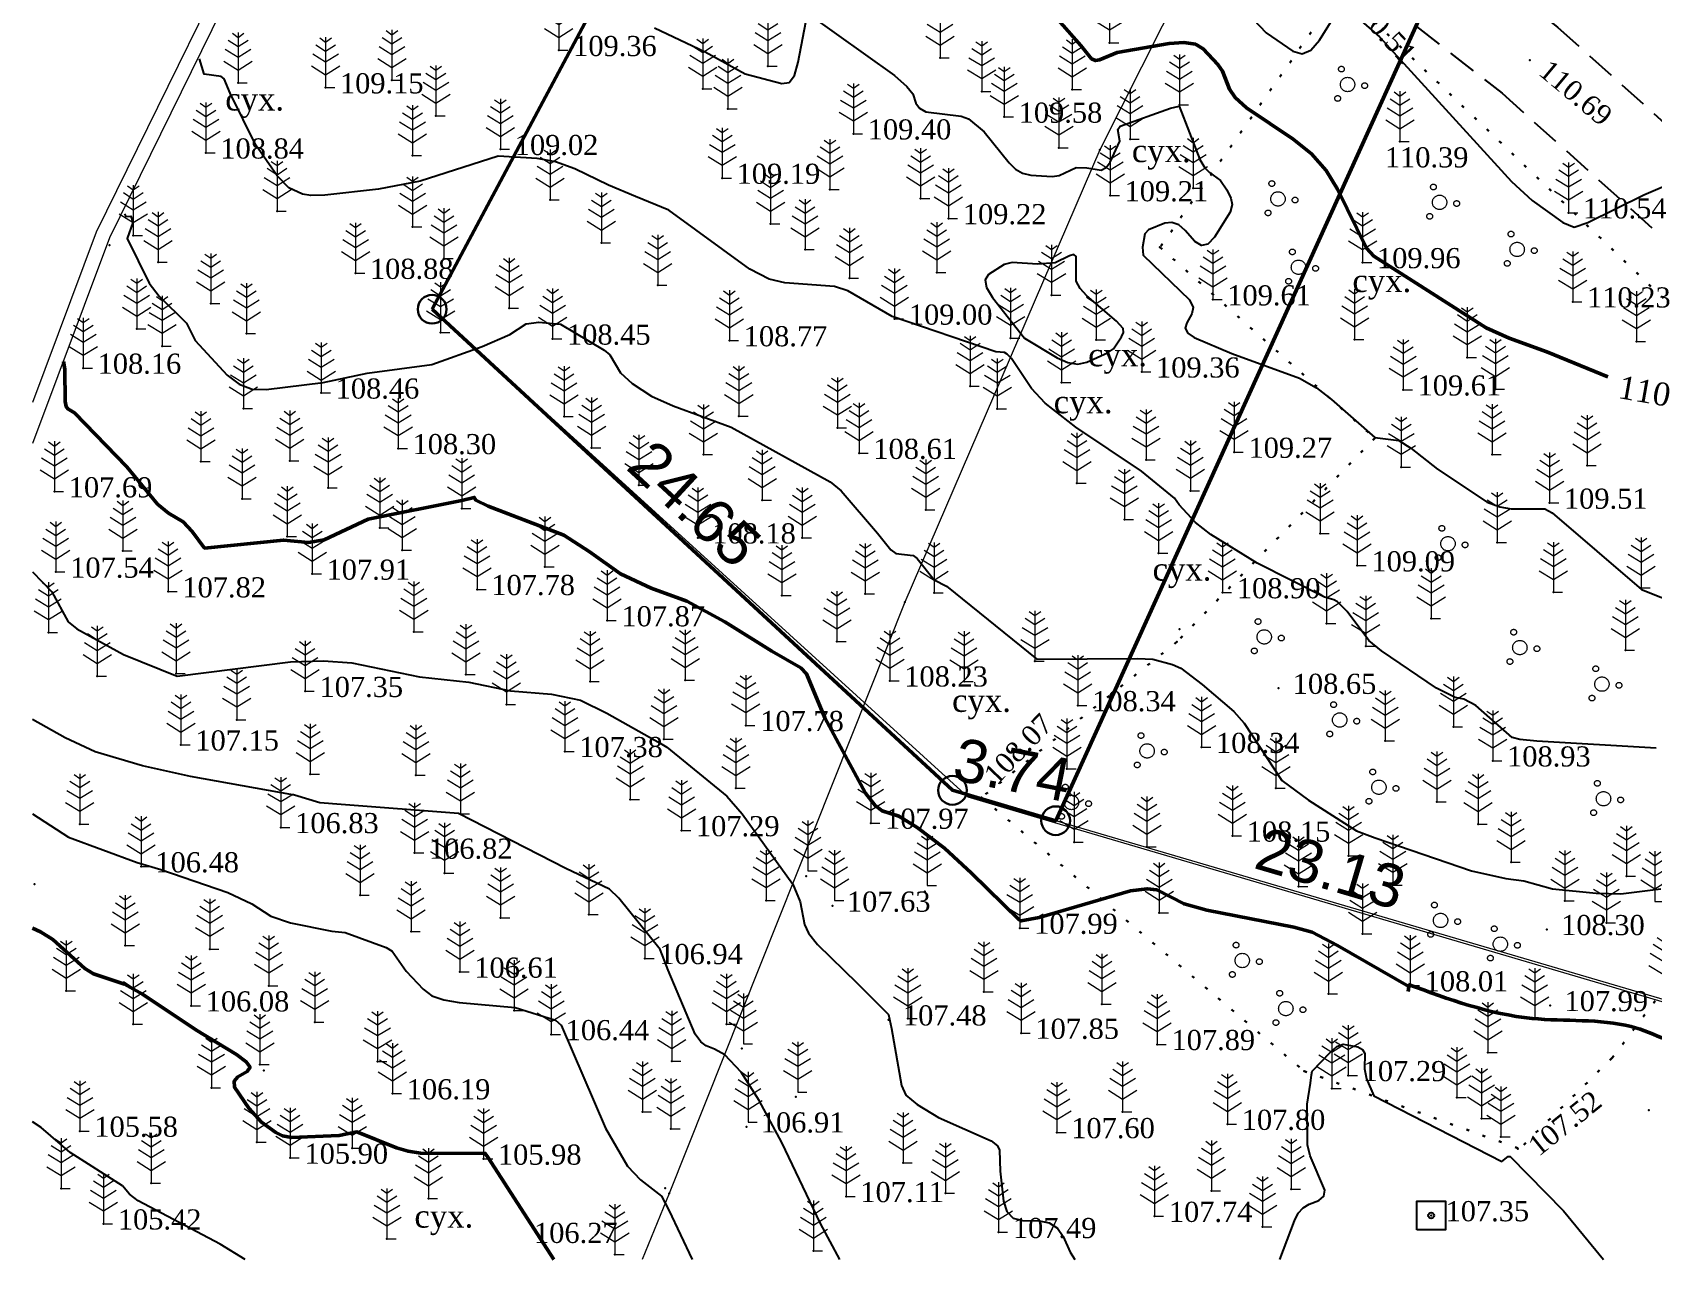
# Model space of a CAD drawing. Header units: millimetres. Extents: x 5405363 to 5405479, y 5524806 to 5524925.
# Drawn here: x 5405363.1 to 5405419.4, y 5524805.7 to 5524848.4 of the extents above; entities that cross this region are included whole.
import ezdxf
from ezdxf.enums import TextEntityAlignment as Align

# ---------------------------------------------------------------- set-up
doc = ezdxf.new("R2010")
doc.units = ezdxf.units.MM
for name, pattern in [('DASHEDX2', [1.5, 1, -0.5]), ('HIDDEN', [0.5, 0, -0.5]), ('суцільна', [50, 50, 0])]:
    doc.linetypes.add(name, pattern=pattern)
for name, color, linetype, lineweight in [('82323000', 185, 'Сеточный', 20), ('Контур', 7, 'HIDDEN', 30), ('ограждение', 7, 'ZABOR', 20), ('ТОЧКИ', 7, 'Continuous', 30), ('усл. знак', 7, 'суцільна', 20)]:
    doc.layers.add(name, color=color, linetype=linetype, lineweight=lineweight)
for name, color, linetype in [('SC007', 7, 'Continuous'), ('горизонтали', 42, 'Continuous'), ('дороги', 7, 'Continuous'), ('Ділянки_Межі', 10, 'Continuous'), ('надписи', 7, 'Continuous'), ('отметки', 7, 'Continuous'), ('промеры', 185, 'Continuous'), ('Растительность', 7, 'Continuous')]:
    doc.layers.add(name, color=color, linetype=linetype)
doc.styles.get("Standard").update_dxf_attribs({"font": 'arial.ttf'})
doc.styles.add('times', font='times.ttf')
doc.linetypes.add('ZABOR', pattern='A,1,-0.1,[132,ltypeshp.shx,S=0.25,R=0,X=-0.1,Y=0],-0.4,1', length=2.5)
doc.linetypes.add('ЗаборДерПр', pattern='A,1,[130,ltypeshp.shx,S=0.25,R=0,X=0,Y=-0.25],1.5', length=2.5)
doc.linetypes.add('Сеточный', pattern='A,2.2,["<",Standard,S=0.5,R=90,X=0,Y=0],2.2,["<",Standard,S=0.5,R=270,X=-0.5,Y=0],0.1', length=4.5)

# ---------------------------------------------------------------- blocks, each defined once
blk = doc.blocks.new('A$C51FE15A3')
at = {"layer": 'Растительность', "color": 94, "lineweight": 0}
for points in [[(-0.201, 1.726), (0, 1.584), (0.201, 1.726)], [(0, 1.75), (0, 0), (0.319, 0)], [(-0.447, 1.172), (0, 0.895), (0.447, 1.172)], [(-0.343, 1.489), (0, 1.267), (0.343, 1.489)], [(-0.493, 0.753), (0, 0.444), (0.493, 0.753)]]:
    blk.add_lwpolyline(points, dxfattribs=at)
blk = doc.blocks.new('SYMBOL902')
at = {"layer": 'SC007'}
blk.add_lwpolyline([(-1.25, -1.25), (-1.25, 1.25), (1.25, 1.25), (1.25, -1.25)], close=True, dxfattribs=at)
blk.add_circle((0, 0), 0.25, dxfattribs=at)
blk = doc.blocks.new('A$C72385B22')
at = {"layer": 'усл. знак'}
for centre, radius in [((-0.02, 1.49), 0.25), ((0, 0), 0.625), ((-1.29, -0.64), 0.25), ((1.28, -0.76), 0.25)]:
    blk.add_circle(centre, radius, dxfattribs=at)

msp = doc.modelspace()

# ---------------------------------------------------------------- linework, layer by layer
at = {"layer": '82323000', "color": 7, "elevation": 114.18}
msp.add_lwpolyline([(5405435.741, 5524910.343), (5405426.441, 5524895.071), (5405418.996, 5524881.77), (5405408.873, 5524861.562), (5405400.188, 5524844.312), (5405393.4, 5524828.577), (5405385.209, 5524808.007), (5405384.266, 5524805.711)], dxfattribs=at)
at = {"layer": 'горизонтали', "color": 32, "lineweight": 50}
for points in [[(5405397.497, 5524850.252, 110), (5405399.527, 5524847.942, 110), (5405399.897, 5524847.482, 110), (5405400.037, 5524847.422, 110), (5405400.177, 5524847.442, 110), (5405400.787, 5524847.702, 110), (5405402.597, 5524848.012, 110), (5405403.107, 5524848.052, 110), (5405403.507, 5524847.992, 110), (5405403.777, 5524847.832, 110), (5405404.287, 5524847.282, 110), (5405404.447, 5524847.052, 110), (5405404.697, 5524846.422, 110), (5405404.887, 5524846.132, 110), (5405405.287, 5524845.782, 110), (5405406.907, 5524844.682, 110), (5405407.547, 5524844.182, 110), (5405408.057, 5524843.602, 110), (5405408.447, 5524842.942, 110), (5405409.457, 5524840.892, 110), (5405409.717, 5524840.622, 110), (5405413.617, 5524838.122, 110), (5405414.427, 5524837.762, 110), (5405415.737, 5524837.292, 110), (5405417.856, 5524836.423, 110)], [(5405364.137, 5524836.952, 108), (5405364.187, 5524836.682, 108), (5405364.197, 5524835.562, 108), (5405364.227, 5524835.382, 108), (5405364.287, 5524835.302, 108), (5405364.517, 5524835.172, 108), (5405366.347, 5524833.292, 108), (5405367.407, 5524831.992, 108), (5405367.797, 5524831.672, 108), (5405368.297, 5524831.372, 108), (5405368.617, 5524831.042, 108), (5405369.047, 5524830.462, 108), (5405371.797, 5524830.742, 108), (5405372.667, 5524830.652, 108), (5405373.207, 5524830.752, 108), (5405374.737, 5524831.462, 108), (5405377.997, 5524832.122, 108), (5405378.427, 5524832.222, 108), (5405378.477, 5524832.132, 108), (5405378.907, 5524831.922, 108), (5405381.547, 5524830.912, 108), (5405382.427, 5524830.342, 108), (5405383.517, 5524829.562, 108), (5405384.577, 5524829.072, 108), (5405385.817, 5524828.612, 108), (5405387.137, 5524827.902, 108), (5405388.777, 5524826.872, 108), (5405389.787, 5524826.292, 108), (5405389.977, 5524826.082, 108), (5405390.617, 5524824.562, 108), (5405392.037, 5524821.942, 108), (5405392.367, 5524821.512, 108), (5405392.617, 5524821.322, 108), (5405393.197, 5524821.142, 108), (5405393.837, 5524820.742, 108), (5405394.787, 5524820.022, 108), (5405395.727, 5524819.152, 108), (5405397.377, 5524817.532, 108), (5405397.447, 5524817.492, 108), (5405398.077, 5524817.612, 108), (5405401.257, 5524818.542, 108), (5405401.827, 5524818.612, 108), (5405402.167, 5524818.572, 108), (5405403.117, 5524818.082, 108), (5405403.907, 5524817.872, 108), (5405406.937, 5524817.272, 108), (5405407.567, 5524817.102, 108), (5405408.457, 5524816.642, 108), (5405410.927, 5524815.212, 108), (5405410.91, 5524815.032, 108)], [(5405363.058, 5524817.242, 106), (5405363.337, 5524817.112, 106), (5405363.767, 5524816.842, 106), (5405364.877, 5524815.842, 106), (5405365.187, 5524815.652, 106), (5405366.267, 5524815.292, 106), (5405366.887, 5524814.942, 106), (5405368.737, 5524813.702, 106), (5405370.157, 5524812.842, 106), (5405370.497, 5524812.592, 106), (5405370.627, 5524812.402, 106), (5405370.527, 5524812.252, 106), (5405370.207, 5524812.072, 106), (5405370.077, 5524811.922, 106), (5405370.087, 5524811.712, 106), (5405370.587, 5524810.982, 106), (5405371.027, 5524810.492, 106), (5405371.527, 5524810.132, 106), (5405371.757, 5524810.022, 106), (5405372.067, 5524809.962, 106), (5405373.727, 5524810.032, 106), (5405374.347, 5524810.152, 106), (5405375.717, 5524809.602, 106), (5405376.127, 5524809.482, 106), (5405376.557, 5524809.412, 106), (5405378.807, 5524809.402, 106), (5405378.897, 5524809.272, 106), (5405381.193, 5524805.711, 106)]]:
    msp.add_polyline3d(points, dxfattribs=at)
at = {"layer": 'горизонтали', "color": 32}
for points in [[(5405384.697, 5524848.562, 109.5), (5405386.457, 5524847.722, 109.5), (5405387.847, 5524846.962, 109.5), (5405389.127, 5524846.622, 109.5), (5405389.377, 5524846.652, 109.5), (5405389.567, 5524846.902, 109.5), (5405389.697, 5524847.362, 109.5), (5405390.017, 5524849.062, 109.5), (5405393.047, 5524846.902, 109.5), (5405393.477, 5524846.522, 109.5), (5405393.677, 5524846.262, 109.5), (5405393.787, 5524845.942, 109.5), (5405393.917, 5524845.762, 109.5), (5405394.137, 5524845.642, 109.5), (5405395.357, 5524845.482, 109.5), (5405395.617, 5524845.392, 109.5), (5405396.157, 5524844.942, 109.5), (5405397.027, 5524843.862, 109.5), (5405397.247, 5524843.642, 109.5), (5405397.497, 5524843.502, 109.5), (5405397.787, 5524843.432, 109.5), (5405398.527, 5524843.392, 109.5), (5405398.767, 5524843.422, 109.5), (5405399.357, 5524843.702, 109.5), (5405399.737, 5524843.692, 109.5), (5405400.237, 5524843.612, 109.5), (5405400.407, 5524843.702, 109.5), (5405400.547, 5524843.882, 109.5), (5405400.877, 5524844.612, 109.5), (5405400.807, 5524845.022, 109.5), (5405400.887, 5524845.142, 109.5), (5405402.647, 5524845.762, 109.5), (5405402.947, 5524845.832, 109.5), (5405403.667, 5524843.982, 109.5), (5405403.837, 5524843.692, 109.5), (5405403.997, 5524843.522, 109.5), (5405404.377, 5524843.252, 109.5), (5405404.607, 5524842.922, 109.5), (5405404.747, 5524842.632, 109.5), (5405404.787, 5524842.412, 109.5), (5405404.717, 5524842.142, 109.5), (5405404.177, 5524841.282, 109.5), (5405403.947, 5524841.032, 109.5), (5405403.717, 5524840.982, 109.5), (5405403.487, 5524841.132, 109.5), (5405403.157, 5524841.512, 109.5), (5405402.927, 5524841.712, 109.5), (5405402.687, 5524841.792, 109.5), (5405402.447, 5524841.762, 109.5), (5405401.877, 5524841.532, 109.5), (5405401.747, 5524841.392, 109.5), (5405401.667, 5524840.932, 109.5), (5405401.687, 5524840.652, 109.5), (5405403.307, 5524839.102, 109.5), (5405403.427, 5524838.832, 109.5), (5405403.387, 5524838.612, 109.5), (5405403.207, 5524838.302, 109.5), (5405403.157, 5524838.112, 109.5), (5405403.247, 5524837.942, 109.5), (5405403.467, 5524837.792, 109.5), (5405404.777, 5524837.232, 109.5), (5405407.127, 5524836.372, 109.5), (5405407.717, 5524836.032, 109.5), (5405408.247, 5524835.632, 109.5), (5405409.747, 5524834.312, 109.5), (5405410.587, 5524834.202, 109.5), (5405410.997, 5524833.942, 109.5), (5405411.927, 5524833.212, 109.5), (5405413.657, 5524832.062, 109.5), (5405414.097, 5524831.892, 109.5), (5405414.487, 5524831.832, 109.5), (5405415.667, 5524831.822, 109.5), (5405415.917, 5524831.692, 109.5), (5405419.027, 5524829.022, 109.5), (5405421.047, 5524828.222, 109.5)], [(5405405.297, 5524849.092, 110.5), (5405405.967, 5524848.382, 110.5), (5405406.897, 5524847.752, 110.5), (5405407.217, 5524847.652, 110.5), (5405407.527, 5524847.782, 110.5), (5405407.827, 5524848.132, 110.5), (5405408.267, 5524848.832, 110.5)], [(5405409.187, 5524848.882, 110.5), (5405409.907, 5524848.242, 110.5), (5405414.507, 5524843.212, 110.5), (5405415.217, 5524842.552, 110.5), (5405416.287, 5524841.792, 110.5), (5405416.687, 5524841.622, 110.5), (5405417.157, 5524841.782, 110.5), (5405419.107, 5524842.752, 110.5), (5405420.377, 5524843.292, 110.5)], [(5405419.537, 5524823.502, 109), (5405415.387, 5524823.742, 109), (5405414.797, 5524823.802, 109), (5405414.527, 5524823.872, 109), (5405413.267, 5524824.982, 109), (5405412.847, 5524825.202, 109), (5405412.547, 5524825.262, 109), (5405411.897, 5524825.592, 109), (5405409.987, 5524826.882, 109), (5405409.537, 5524827.252, 109), (5405408.787, 5524828.252, 109), (5405408.447, 5524828.592, 109), (5405408.327, 5524828.662, 109), (5405407.997, 5524828.752, 109), (5405405.657, 5524829.942, 109), (5405404.047, 5524830.932, 109), (5405403.517, 5524831.352, 109), (5405402.947, 5524831.972, 109), (5405402.787, 5524832.202, 109), (5405401.637, 5524833.142, 109), (5405399.347, 5524834.672, 109), (5405398.287, 5524835.502, 109), (5405397.807, 5524836.012, 109), (5405397.107, 5524837.062, 109), (5405396.967, 5524837.212, 109), (5405396.867, 5524837.262, 109), (5405396.567, 5524837.292, 109), (5405392.967, 5524838.522, 109), (5405391.417, 5524839.412, 109), (5405390.957, 5524839.562, 109), (5405389.227, 5524839.692, 109), (5405388.687, 5524839.812, 109), (5405388.007, 5524840.162, 109), (5405385.197, 5524842.222, 109), (5405384.037, 5524842.692, 109), (5405383.097, 5524843.082, 109), (5405381.927, 5524843.652, 109), (5405381.257, 5524843.902, 109), (5405380.617, 5524844.012, 109), (5405379.257, 5524844.092, 109), (5405376.547, 5524843.222, 109), (5405375.097, 5524842.952, 109), (5405373.227, 5524842.742, 109), (5405372.747, 5524842.732, 109), (5405372.457, 5524842.772, 109), (5405371.977, 5524842.992, 109), (5405371.567, 5524843.412, 109), (5405370.827, 5524844.482, 109), (5405369.937, 5524846.282, 109), (5405369.727, 5524846.782, 109), (5405369.627, 5524846.862, 109), (5405369.037, 5524846.942, 109), (5405368.867, 5524847.482, 109)], [(5405366.257, 5524842.092, 108.5), (5405366.307, 5524842.002, 108.5), (5405366.487, 5524842.012, 108.5), (5405366.557, 5524841.792, 108.5), (5405366.357, 5524841.232, 108.5), (5405367.117, 5524839.682, 108.5), (5405367.467, 5524839.222, 108.5), (5405368.417, 5524838.282, 108.5), (5405368.717, 5524837.682, 108.5), (5405369.837, 5524836.482, 108.5), (5405370.247, 5524836.162, 108.5), (5405370.697, 5524835.992, 108.5), (5405371.187, 5524835.982, 108.5), (5405373.177, 5524836.222, 108.5), (5405374.707, 5524836.542, 108.5), (5405376.947, 5524836.852, 108.5), (5405378.707, 5524837.472, 108.5), (5405379.667, 5524837.892, 108.5), (5405380.237, 5524838.262, 108.5), (5405380.677, 5524838.322, 108.5), (5405381.427, 5524838.252, 108.5), (5405382.947, 5524837.352, 108.5), (5405383.147, 5524837.182, 108.5), (5405383.517, 5524836.562, 108.5), (5405383.917, 5524836.192, 108.5), (5405384.587, 5524835.742, 108.5), (5405385.347, 5524835.412, 108.5), (5405387.367, 5524834.672, 108.5), (5405390.807, 5524832.762, 108.5), (5405391.187, 5524832.452, 108.5), (5405392.457, 5524830.982, 108.5), (5405392.917, 5524830.402, 108.5), (5405393.087, 5524830.272, 108.5), (5405393.687, 5524830.202, 108.5), (5405393.837, 5524830.102, 108.5), (5405394.417, 5524829.362, 108.5), (5405394.857, 5524829.132, 108.5), (5405397.997, 5524826.592, 108.5), (5405401.497, 5524826.622, 108.5), (5405402.027, 5524826.592, 108.5), (5405402.717, 5524826.412, 108.5), (5405402.997, 5524826.282, 108.5), (5405403.747, 5524825.722, 108.5), (5405404.847, 5524824.772, 108.5), (5405405.207, 5524824.372, 108.5), (5405406.517, 5524822.382, 108.5), (5405407.447, 5524821.692, 108.5), (5405409.117, 5524820.622, 108.5), (5405409.767, 5524820.382, 108.5), (5405413.107, 5524819.232, 108.5), (5405414.307, 5524818.972, 108.5), (5405414.927, 5524818.882, 108.5), (5405415.927, 5524818.612, 108.5), (5405417.447, 5524818.452, 108.5), (5405418.307, 5524818.432, 108.5), (5405419.697, 5524818.612, 108.5)], [(5405363.058, 5524829.636, 107.5), (5405363.737, 5524828.942, 107.5), (5405364.297, 5524827.892, 107.5), (5405364.607, 5524827.652, 107.5), (5405366.227, 5524826.762, 107.5), (5405368.097, 5524826.012, 107.5), (5405372.037, 5524826.502, 107.5), (5405373.187, 5524826.542, 107.5), (5405374.167, 5524826.472, 107.5), (5405376.527, 5524825.982, 107.5), (5405378.237, 5524825.792, 107.5), (5405379.687, 5524825.492, 107.5), (5405381.117, 5524825.382, 107.5), (5405382.127, 5524825.172, 107.5), (5405383.037, 5524824.722, 107.5), (5405384.897, 5524823.672, 107.5), (5405385.127, 5524823.542, 107.5), (5405387.207, 5524821.832, 107.5), (5405387.747, 5524821.222, 107.5), (5405389.507, 5524818.772, 107.5), (5405389.767, 5524818.162, 107.5), (5405389.917, 5524817.372, 107.5), (5405390.047, 5524817.072, 107.5), (5405390.367, 5524816.672, 107.5), (5405391.747, 5524815.332, 107.5), (5405392.837, 5524814.242, 107.5), (5405392.937, 5524813.752, 107.5), (5405393.287, 5524811.762, 107.5), (5405393.437, 5524811.432, 107.5), (5405393.837, 5524811.112, 107.5), (5405394.577, 5524810.652, 107.5), (5405396.407, 5524809.842, 107.5), (5405396.627, 5524809.672, 107.5), (5405396.697, 5524809.512, 107.5), (5405396.717, 5524808.782, 107.5), (5405396.837, 5524807.742, 107.5), (5405396.947, 5524807.382, 107.5), (5405397.167, 5524807.152, 107.5), (5405397.497, 5524807.072, 107.5), (5405398.077, 5524807.062, 107.5), (5405398.427, 5524806.992, 107.5), (5405398.707, 5524806.802, 107.5), (5405398.907, 5524806.512, 107.5), (5405399.157, 5524805.972, 107.5), (5405399.315, 5524805.711, 107.5)], [(5405391.143, 5524805.711, 107), (5405390.467, 5524806.972, 107), (5405389.127, 5524809.782, 107), (5405388.337, 5524811.242, 107), (5405387.707, 5524812.232, 107), (5405387.147, 5524812.832, 107), (5405386.787, 5524813.032, 107), (5405386.497, 5524813.142, 107), (5405386.307, 5524813.282, 107), (5405386.107, 5524813.552, 107), (5405385.167, 5524815.782, 107), (5405384.897, 5524816.502, 107), (5405383.457, 5524818.282, 107), (5405383.127, 5524818.602, 107), (5405381.617, 5524819.312, 107), (5405377.877, 5524821.232, 107), (5405373.797, 5524821.542, 107), (5405373.057, 5524821.602, 107), (5405372.177, 5524821.872, 107), (5405368.557, 5524822.512, 107), (5405366.887, 5524822.882, 107), (5405365.237, 5524823.372, 107), (5405364.197, 5524823.862, 107), (5405363.058, 5524824.503, 107)], [(5405363.058, 5524821.22, 106.5), (5405364.317, 5524820.402, 106.5), (5405366.697, 5524819.522, 106.5), (5405367.527, 5524819.282, 106.5), (5405369.857, 5524818.482, 106.5), (5405370.687, 5524818.082, 106.5), (5405371.347, 5524817.652, 106.5), (5405372.037, 5524817.422, 106.5), (5405373.467, 5524817.132, 106.5), (5405373.937, 5524817.092, 106.5), (5405375.357, 5524816.572, 106.5), (5405375.567, 5524816.442, 106.5), (5405376.057, 5524815.742, 106.5), (5405376.647, 5524815.122, 106.5), (5405376.947, 5524814.892, 106.5), (5405377.367, 5524814.742, 106.5), (5405377.897, 5524814.652, 106.5), (5405379.847, 5524814.482, 106.5), (5405381.247, 5524814.042, 106.5), (5405381.447, 5524813.862, 106.5), (5405382.997, 5524810.282, 106.5), (5405383.757, 5524808.962, 106.5), (5405384.207, 5524808.482, 106.5), (5405384.937, 5524807.922, 106.5), (5405385.197, 5524807.432, 106.5), (5405386.004, 5524805.711, 106.5)], [(5405406.45, 5524805.711, 107.5), (5405406.957, 5524807.062, 107.5), (5405407.087, 5524807.322, 107.5), (5405407.257, 5524807.512, 107.5), (5405407.467, 5524807.642, 107.5), (5405407.807, 5524807.772, 107.5), (5405407.977, 5524807.912, 107.5), (5405408.007, 5524808.132, 107.5), (5405407.497, 5524809.322, 107.5), (5405407.407, 5524809.702, 107.5), (5405407.397, 5524811.122, 107.5), (5405407.507, 5524811.852, 107.5), (5405407.547, 5524812.142, 107.5), (5405407.567, 5524812.262, 107.5), (5405408.207, 5524812.932, 107.5), (5405408.427, 5524813.122, 107.5), (5405408.647, 5524813.202, 107.5), (5405409.157, 5524813.112, 107.5), (5405409.317, 5524813.022, 107.5), (5405409.407, 5524812.882, 107.5), (5405409.387, 5524812.352, 107.5), (5405409.457, 5524812.002, 107.5), (5405409.717, 5524811.402, 107.5), (5405414.168, 5524809.121, 107.5), (5405414.387, 5524809.292, 107.5), (5405414.457, 5524809.292, 107.5), (5405416.307, 5524807.412, 107.5), (5405417.706, 5524805.711, 107.5)], [(5405370.464, 5524805.711, 105.5), (5405369.587, 5524806.252, 105.5), (5405366.737, 5524807.752, 105.5), (5405366.437, 5524807.992, 105.5), (5405366.187, 5524808.282, 105.5), (5405364.367, 5524809.432, 105.5), (5405363.367, 5524810.302, 105.5), (5405363.058, 5524810.507, 105.5)]]:
    msp.add_polyline3d(points, dxfattribs=at)
msp.add_polyline3d([(5405398.697, 5524837.082, 109), (5405399.067, 5524836.912, 109), (5405399.417, 5524836.862, 109), (5405399.727, 5524836.932, 109), (5405400.457, 5524837.252, 109), (5405400.657, 5524837.392, 109), (5405400.937, 5524837.812, 109), (5405401.007, 5524837.962, 109), (5405400.997, 5524838.102, 109), (5405400.767, 5524838.352, 109), (5405399.737, 5524839.242, 109), (5405399.497, 5524839.492, 109), (5405399.357, 5524839.742, 109), (5405399.357, 5524840.602, 109), (5405399.277, 5524840.672, 109), (5405399.127, 5524840.632, 109), (5405398.627, 5524840.382, 109), (5405398.017, 5524840.342, 109), (5405397.137, 5524840.392, 109), (5405396.857, 5524840.322, 109), (5405396.317, 5524839.982, 109), (5405396.197, 5524839.792, 109), (5405396.247, 5524839.522, 109), (5405396.457, 5524839.182, 109), (5405397.567, 5524837.762, 109), (5405398.697, 5524837.082, 109)], close=True, dxfattribs=at)
at = {"layer": 'горизонтали', "color": 32, "lineweight": 50}
msp.add_open_spline([(5405410.913, 5524815.286), (5405412.322, 5524814.766), (5405414.822, 5524813.844), (5405418.027, 5524814.141), (5405419.481, 5524813.543), (5405419.874, 5524813.35)], degree=3, knots=[0, 0, 0, 0, 4.464504, 7.924163, 9.237281, 9.237281, 9.237281, 9.237281], dxfattribs=at)
at = {"layer": 'дороги', "color": 7, "linetype": 'DASHEDX2', "elevation": 111.172}
for points in [[(5405383.804, 5524874.666), (5405402.423, 5524859.231), (5405416.105, 5524848.587), (5405435.343, 5524831.304), (5405459.049, 5524812.123), (5405467.191, 5524805.711)], [(5405381.89, 5524872.356), (5405400.545, 5524856.891), (5405414.179, 5524846.285), (5405433.395, 5524829.02), (5405457.177, 5524809.779), (5405462.342, 5524805.711)]]:
    msp.add_lwpolyline(points, dxfattribs=at)
at = {"layer": 'Ділянки_Межі', "lineweight": 50}
msp.add_lwpolyline([(5405376.96, 5524838.77), (5405411.109, 5524902.76), (5405431.505, 5524893.983), (5405426.773, 5524883.037), (5405398.65, 5524820.978), (5405395.058, 5524822.036)], close=True, dxfattribs=at)
at = {"layer": 'Ділянки_Межі', "lineweight": 0}
msp.add_lwpolyline([(5405398.65, 5524820.978), (5405426.773, 5524883.037), (5405448.794, 5524873.396), (5405421.901, 5524814.408), (5405420.84, 5524814.44)], close=True, dxfattribs=at)
at = {"layer": 'Контур', "color": 7, "linetype": 'HIDDEN'}
for points, elevation in [([(5405417.998, 5524812.717), (5405423.786, 5524820.419), (5405424.121, 5524835.004), (5405408.573, 5524849.882), (5405402.276, 5524840.925), (5405409.749, 5524834.287), (5405402.862, 5524827.195), (5405396.074, 5524821.79)], 107.865), ([(5405396.074, 5524821.79), (5405407.289, 5524812.267)], 107.865), ([(5405407.289, 5524812.267), (5405414.785, 5524809.569)], 107.409), ([(5405417.998, 5524812.717), (5405414.785, 5524809.569)], 107.865)]:
    msp.add_lwpolyline(points, dxfattribs=dict(at, elevation=elevation))
at = {"layer": 'ограждение', "color": 7, "linetype": 'ЗаборДерПр'}
for points, elevation in [([(5405415.165, 5524925.33), (5405414.63, 5524924.54), (5405409.936, 5524917.657), (5405404.82, 5524910.42), (5405396.69, 5524899.19), (5405390.57, 5524888.57), (5405384.62, 5524877.76), (5405377.68, 5524865.14), (5405372.14, 5524854.27), (5405365.74, 5524841.25), (5405363.058, 5524834.104)], 101.569), ([(5405479.225, 5524816.847), (5405460.69, 5524822.58), (5405442.321, 5524813.921), (5405421.126, 5524814.275), (5405398.618, 5524820.908), (5405395.605, 5524821.796), (5405376.96, 5524838.77), (5405397.231, 5524876.754), (5405411.407, 5524903.317), (5405417.815, 5524915.325), (5405423.158, 5524925.33)], 107.24)]:
    msp.add_lwpolyline(points, dxfattribs=dict(at, elevation=elevation))
at = {"layer": 'ограждение', "color": 7, "linetype": 'ByBlock', "elevation": 101.569}
msp.add_lwpolyline([(5405414.561, 5524925.33), (5405414.216, 5524924.821), (5405409.525, 5524917.942), (5405404.413, 5524910.711), (5405396.27, 5524899.462), (5405390.134, 5524888.815), (5405384.182, 5524878.001), (5405377.238, 5524865.374), (5405371.693, 5524854.494), (5405365.28, 5524841.449), (5405363.058, 5524835.527)], dxfattribs=at)
at = {"layer": 'отметки', "color": 7}
for p in [(5405381.366, 5524847.778, 109.358), (5405400.525, 5524848.043, 110.085), (5405388.642, 5524847.224, 109.544), (5405394.63, 5524847.516, 109.556), (5405415.142, 5524847.436, 110.693), (5405370.214, 5524846.642, 109.041), (5405375.562, 5524846.737, 109.27), (5405373.255, 5524846.48, 109.154), (5405386.372, 5524846.434, 109.42), (5405396.077, 5524846.349, 109.596), (5405399.224, 5524846.411, 109.888), (5405377.091, 5524845.498, 109.197), (5405387.251, 5524845.739, 109.369), (5405396.863, 5524845.458, 109.584), (5405402.955, 5524845.884, 109.503), (5405379.335, 5524844.334, 109.02), (5405391.613, 5524844.876, 109.398), (5405398.762, 5524844.389, 109.669), (5405401.238, 5524844.686, 109.381), (5405410.624, 5524844.602, 110.386), (5405369.096, 5524844.212, 108.842), (5405376.278, 5524844.119, 109.108), (5405400.188, 5524844.312, 109.77), (5405387.052, 5524843.334, 109.191), (5405390.798, 5524842.931, 109.267), (5405400.545, 5524842.726, 109.215), (5405403.431, 5524842.978, 109.35), (5405371.567, 5524842.183, 108.964), (5405381.064, 5524842.575, 108.87), (5405393.952, 5524842.618, 109.183), (5405416.489, 5524842.128, 110.544), (5405376.28, 5524841.638, 108.846), (5405388.731, 5524841.743, 109.159), (5405394.92, 5524841.928, 109.217), (5405365.739, 5524841.004, 108.4), (5405366.566, 5524841.338, 108.538), (5405382.85, 5524841.08, 108.775), (5405367.429, 5524840.405, 108.588), (5405377.373, 5524840.533, 108.701), (5405389.934, 5524840.847, 109.13), (5405402.276, 5524840.925, 109.634), (5405409.325, 5524840.399, 109.957), (5405374.297, 5524840.026, 108.885), (5405391.476, 5524839.849, 109.032), (5405394.511, 5524840.046, 109.103), (5405384.807, 5524839.608, 108.783), (5405398.504, 5524839.265, 108.83), (5405369.26, 5524838.965, 108.623), (5405379.641, 5524838.806, 108.541), (5405404.118, 5524839.104, 109.611), (5405416.632, 5524839.032, 110.23), (5405393.041, 5524838.434, 108.997), (5405366.686, 5524838.09, 108.35), (5405370.503, 5524837.927, 108.721), (5405377.256, 5524837.966, 108.582), (5405381.152, 5524837.738, 108.447), (5405387.299, 5524837.681, 108.774), (5405397.079, 5524837.769, 109.038), (5405400.062, 5524837.707, 108.793), (5405409.044, 5524837.719, 109.633), (5405418.848, 5524837.653, 110.179), (5405367.57, 5524837.49, 108.364), (5405412.967, 5524837.094, 109.868), (5405364.827, 5524836.726, 108.165), (5405401.64, 5524836.595, 109.358), (5405373.107, 5524835.862, 108.463), (5405395.674, 5524836.096, 108.917), (5405398.857, 5524836.219, 109.112), (5405410.736, 5524835.97, 109.613), (5405413.946, 5524835.991, 109.777), (5405370.398, 5524835.313, 108.437), (5405396.617, 5524835.31, 108.85), (5405381.548, 5524835.038, 108.229), (5405387.629, 5524835.047, 108.541), (5405391.055, 5524834.648, 108.65), (5405409.749, 5524834.287, 109.499), (5405375.78, 5524833.929, 108.301), (5405382.51, 5524833.946, 108.272), (5405386.399, 5524833.712, 108.376), (5405391.809, 5524833.763, 108.614), (5405404.856, 5524833.802, 109.27), (5405413.827, 5524833.719, 109.639), (5405368.918, 5524833.475, 108.254), (5405372.011, 5524833.494, 108.255), (5405401.793, 5524833.536, 109.048), (5405410.667, 5524833.281, 109.44), (5405417.132, 5524833.334, 109.637), (5405373.34, 5524832.562, 108.165), (5405384.154, 5524832.652, 108.239), (5405399.386, 5524832.717, 108.826), (5405363.822, 5524832.427, 107.687), (5405370.35, 5524832.18, 108.203), (5405388.441, 5524832.124, 108.353), (5405403.337, 5524832.45, 109.064), (5405415.827, 5524832.031, 109.514), (5405377.989, 5524831.84, 107.966), (5405394.129, 5524831.789, 108.651), (5405401.04, 5524831.461, 108.792), (5405371.925, 5524830.863, 108.012), (5405375.141, 5524831.163, 107.951), (5405386.204, 5524830.822, 108.18), (5405389.836, 5524830.815, 108.319), (5405407.848, 5524830.966, 109.139), (5405366.209, 5524830.363, 107.771), (5405375.923, 5524830.386, 107.957), (5405402.23, 5524830.28, 108.835), (5405414.005, 5524830.656, 109.414), (5405380.885, 5524829.806, 107.889), (5405409.132, 5524829.852, 109.088), (5405363.872, 5524829.632, 107.538), (5405372.79, 5524829.563, 107.911), (5405367.775, 5524828.946, 107.822), (5405378.522, 5524829.026, 107.779), (5405389.126, 5524828.818, 108.155), (5405392.028, 5524828.876, 108.369), (5405393.4, 5524828.577, 108.34), (5405394.421, 5524828.906, 108.473), (5405404.45, 5524828.916, 108.897), (5405415.959, 5524828.923, 109.345), (5405419.012, 5524829.078, 109.504), (5405411.709, 5524828.01, 109.199), (5405363.615, 5524827.528, 107.429), (5405376.325, 5524827.55, 107.664), (5405383.046, 5524827.94, 107.871), (5405402.957, 5524827.643, 108.556), (5405408.072, 5524827.834, 108.944), (5405391.038, 5524827.21, 108.113), (5405402.862, 5524827.195, 108.552), (5405409.431, 5524827.053, 108.983), (5405418.465, 5524826.91, 109.335), (5405397.928, 5524826.532, 108.495), (5405365.314, 5524826.002, 107.372), (5405368.053, 5524826.095, 107.51), (5405378.136, 5524826.06, 107.524), (5405382.454, 5524825.823, 107.544), (5405385.763, 5524825.865, 107.786), (5405392.883, 5524825.846, 108.227), (5405395.463, 5524825.816, 108.4), (5405372.544, 5524825.482, 107.349), (5405406.394, 5524825.59, 108.649), (5405379.545, 5524825.021, 107.458), (5405399.418, 5524824.987, 108.345), (5405370.163, 5524824.491, 107.335), (5405387.872, 5524824.295, 107.778), (5405412.482, 5524824.24, 108.919), (5405368.226, 5524823.62, 107.154), (5405385.023, 5524823.813, 107.515), (5405403.725, 5524823.535, 108.342), (5405410.112, 5524823.759, 108.815), (5405381.578, 5524823.391, 107.375), (5405413.85, 5524823.065, 108.926), (5405372.722, 5524822.597, 107.114), (5405376.397, 5524822.561, 107.143), (5405399.04, 5524822.778, 108.249), (5405387.529, 5524822.11, 107.542), (5405396.074, 5524821.79, 108.068), (5405406.308, 5524822.112, 108.472), (5405377.943, 5524821.223, 107), (5405383.85, 5524821.712, 107.304), (5405411.91, 5524821.636, 108.677), (5405364.707, 5524820.862, 106.634), (5405371.696, 5524820.746, 106.827), (5405392.216, 5524820.898, 107.974), (5405413.343, 5524820.855, 108.654), (5405385.637, 5524820.639, 107.292), (5405399.291, 5524820.235, 108.076), (5405404.795, 5524820.45, 108.153), (5405376.35, 5524819.855, 106.82), (5405401.825, 5524820.068, 108.063), (5405408.835, 5524819.751, 108.416), (5405414.491, 5524819.536, 108.572), (5405366.836, 5524819.382, 106.484), (5405377.394, 5524819.158, 106.88), (5405389.968, 5524819.05, 107.565), (5405418.501, 5524819.045, 108.569), (5405363.133, 5524818.776, 106.069), (5405394.093, 5524818.517, 107.948), (5405407.095, 5524818.686, 108.132), (5405410.376, 5524818.741, 108.374), (5405374.456, 5524818.389, 106.653), (5405388.574, 5524818.206, 107.358), (5405390.889, 5524818.014, 107.625), (5405416.364, 5524818.191, 108.467), (5405379.342, 5524817.605, 106.739), (5405382.415, 5524817.714, 106.891), (5405402.25, 5524817.771, 107.963), (5405417.802, 5524817.429, 108.392), (5405376.23, 5524817.126, 106.591), (5405397.4, 5524817.244, 107.994), (5405409.324, 5524817.042, 108.095), (5405415.73, 5524817.199, 108.3), (5405366.289, 5524816.638, 106.121), (5405369.224, 5524816.515, 106.249), (5405384.36, 5524816.19, 106.943), (5405377.928, 5524815.717, 106.612), (5405364.236, 5524815.061, 105.925), (5405371.279, 5524815.237, 106.263), (5405396.155, 5524815.02, 107.897), (5405410.984, 5524815.242, 108.009), (5405368.586, 5524814.543, 106.076), (5405400.256, 5524814.598, 107.947), (5405408.136, 5524814.957, 107.802), (5405415.846, 5524814.553, 107.991), (5405366.566, 5524813.896, 105.878), (5405372.878, 5524813.974, 106.127), (5405379.812, 5524814.375, 106.49), (5405387.196, 5524813.903, 107.117), (5405392.837, 5524814.055, 107.485), (5405393.507, 5524814.094, 107.701), (5405415.311, 5524814.102, 108.012), (5405381.106, 5524813.544, 106.445), (5405397.444, 5524813.591, 107.85), (5405387.737, 5524813.054, 107.042), (5405402.178, 5524813.199, 107.893), (5405413.681, 5524812.913, 108.917), (5405370.969, 5524812.494, 106.015), (5405371.108, 5524812.293, 106.332), (5405375.061, 5524812.606, 106.26), (5405385.294, 5524812.613, 106.889), (5405407.289, 5524812.267, 107.536), (5405417.998, 5524812.717, 107.865), (5405369.287, 5524811.69, 105.832), (5405408.254, 5524811.66, 107.409), (5405408.828, 5524812.119, 107.291), (5405375.579, 5524811.486, 106.192), (5405389.61, 5524811.368, 107.12), (5405412.605, 5524811.35, 108.813), (5405384.273, 5524810.847, 106.673), (5405400.978, 5524810.847, 107.822), (5405413.464, 5524810.616, 108.728), (5405419.285, 5524810.907, 108.998), (5405364.713, 5524810.183, 105.579), (5405385.267, 5524810.259, 106.66), (5405387.893, 5524810.333, 106.913), (5405398.69, 5524810.135, 107.6), (5405404.621, 5524810.423, 107.795), (5405414.137, 5524809.978, 107.643), (5405370.867, 5524809.794, 105.862), (5405374.182, 5524809.592, 105.938), (5405414.721, 5524809.569, 107.516), (5405372.021, 5524809.246, 105.903), (5405378.75, 5524809.212, 105.981), (5405393.339, 5524809.078, 107.329), (5405367.192, 5524808.365, 105.55), (5405364.056, 5524808.19, 105.391), (5405376.834, 5524807.833, 105.86), (5405385.062, 5524808.198, 106.525), (5405385.209, 5524808.007, 106.525), (5405391.357, 5524807.91, 107.114), (5405394.813, 5524808.021, 107.407), (5405404.067, 5524808.099, 107.755), (5405406.841, 5524808.162, 107.555), (5405402.085, 5524807.222, 107.739), (5405411.709, 5524807.245, 107.352), (5405411.71, 5524807.245, 107.352), (5405365.53, 5524806.958, 105.418), (5405396.659, 5524806.66, 107.486), (5405405.843, 5524806.851, 107.607), (5405375.387, 5524806.437, 105.698), (5405390.223, 5524806.013, 106.939), (5405383.316, 5524805.886, 106.267)]:
    msp.add_point(p, dxfattribs=at)
at = {"layer": 'ТОЧКИ'}
for centre in [(5405376.96, 5524838.77), (5405395.058, 5524822.036), (5405398.65, 5524820.978)]:
    msp.add_circle(centre, 0.5, dxfattribs=at)

# ---------------------------------------------------------------- block references
at = {"layer": 'отметки', "color": 7, "xscale": 0.400000000372529, "yscale": 0.400000000372529, "zscale": 0.400000000372529}
msp.add_blockref('SYMBOL902', (5405411.71, 5524807.245, 107.352), dxfattribs=at)
at = {"layer": 'Растительность', "color": 7}
for p in [(5405381.366, 5524847.778, 109.358), (5405400.525, 5524848.043, 110.085), (5405388.642, 5524847.224, 109.544), (5405394.63, 5524847.516, 109.556), (5405370.214, 5524846.642, 109.041), (5405375.562, 5524846.737, 109.27), (5405373.255, 5524846.48, 109.154), (5405386.372, 5524846.434, 109.42), (5405396.077, 5524846.349, 109.596), (5405399.224, 5524846.411, 109.888), (5405377.091, 5524845.498, 109.197), (5405387.251, 5524845.739, 109.369), (5405396.863, 5524845.458, 109.584), (5405402.955, 5524845.884, 109.503), (5405391.613, 5524844.876, 109.398), (5405379.335, 5524844.334, 109.02), (5405398.762, 5524844.389, 109.669), (5405401.238, 5524844.686, 109.381), (5405410.624, 5524844.602, 110.386), (5405369.096, 5524844.212, 108.842), (5405376.278, 5524844.119, 109.108), (5405387.052, 5524843.334, 109.191), (5405381.064, 5524842.575, 108.87), (5405390.798, 5524842.931, 109.267), (5405393.952, 5524842.618, 109.183), (5405400.545, 5524842.726, 109.215), (5405403.431, 5524842.978, 109.35), (5405371.567, 5524842.183, 108.964), (5405416.489, 5524842.128, 110.544), (5405376.28, 5524841.638, 108.846), (5405388.731, 5524841.743, 109.159), (5405394.92, 5524841.928, 109.217), (5405366.566, 5524841.338, 108.538), (5405382.85, 5524841.08, 108.775), (5405367.429, 5524840.405, 108.588), (5405377.373, 5524840.533, 108.701), (5405389.934, 5524840.847, 109.13), (5405409.325, 5524840.399, 109.957), (5405374.297, 5524840.026, 108.885), (5405391.476, 5524839.849, 109.032), (5405394.511, 5524840.046, 109.103), (5405384.807, 5524839.608, 108.783), (5405398.504, 5524839.265, 108.83), (5405369.26, 5524838.965, 108.623), (5405379.641, 5524838.806, 108.541), (5405404.118, 5524839.104, 109.611), (5405416.632, 5524839.032, 110.23), (5405366.686, 5524838.09, 108.35), (5405393.041, 5524838.434, 108.997), (5405370.503, 5524837.927, 108.721), (5405377.256, 5524837.966, 108.582), (5405381.152, 5524837.738, 108.447), (5405387.299, 5524837.681, 108.774), (5405397.079, 5524837.769, 109.038), (5405400.062, 5524837.707, 108.793), (5405409.044, 5524837.719, 109.633), (5405418.848, 5524837.653, 110.179), (5405367.57, 5524837.49, 108.364), (5405412.967, 5524837.094, 109.868), (5405364.827, 5524836.726, 108.165), (5405401.64, 5524836.595, 109.358), (5405373.107, 5524835.862, 108.463), (5405395.674, 5524836.096, 108.917), (5405398.857, 5524836.219, 109.112), (5405410.736, 5524835.97, 109.613), (5405413.946, 5524835.991, 109.777), (5405370.398, 5524835.313, 108.437), (5405396.617, 5524835.31, 108.85), (5405381.548, 5524835.038, 108.229), (5405387.629, 5524835.047, 108.541), (5405391.055, 5524834.648, 108.65), (5405375.78, 5524833.929, 108.301), (5405382.51, 5524833.946, 108.272), (5405386.399, 5524833.712, 108.376), (5405391.809, 5524833.763, 108.614), (5405404.856, 5524833.802, 109.27), (5405413.827, 5524833.719, 109.639), (5405368.918, 5524833.475, 108.254), (5405372.011, 5524833.494, 108.255), (5405401.793, 5524833.536, 109.048), (5405410.667, 5524833.281, 109.44), (5405417.132, 5524833.334, 109.637), (5405363.822, 5524832.427, 107.687), (5405373.34, 5524832.562, 108.165), (5405384.154, 5524832.652, 108.239), (5405399.386, 5524832.717, 108.826), (5405403.337, 5524832.45, 109.064), (5405370.35, 5524832.18, 108.203), (5405388.441, 5524832.124, 108.353), (5405415.827, 5524832.031, 109.514), (5405377.989, 5524831.84, 107.966), (5405394.129, 5524831.789, 108.651), (5405401.04, 5524831.461, 108.792), (5405371.925, 5524830.863, 108.012), (5405375.141, 5524831.163, 107.951), (5405386.204, 5524830.822, 108.18), (5405389.836, 5524830.815, 108.319), (5405407.848, 5524830.966, 109.139), (5405366.209, 5524830.363, 107.771), (5405375.923, 5524830.386, 107.957), (5405402.23, 5524830.28, 108.835), (5405414.005, 5524830.656, 109.414), (5405363.872, 5524829.632, 107.538), (5405380.885, 5524829.806, 107.889), (5405409.132, 5524829.852, 109.088), (5405372.79, 5524829.563, 107.911), (5405419.012, 5524829.078, 109.504), (5405367.775, 5524828.946, 107.822), (5405378.522, 5524829.026, 107.779), (5405389.126, 5524828.818, 108.155), (5405392.028, 5524828.876, 108.369), (5405394.421, 5524828.906, 108.473), (5405404.45, 5524828.916, 108.897), (5405415.959, 5524828.923, 109.345), (5405383.046, 5524827.94, 107.871), (5405411.709, 5524828.01, 109.199), (5405363.615, 5524827.528, 107.429), (5405376.325, 5524827.55, 107.664), (5405408.072, 5524827.834, 108.944), (5405391.038, 5524827.21, 108.113), (5405409.431, 5524827.053, 108.983), (5405418.465, 5524826.91, 109.335), (5405397.928, 5524826.532, 108.495), (5405365.314, 5524826.002, 107.372), (5405368.053, 5524826.095, 107.51), (5405378.136, 5524826.06, 107.524), (5405382.454, 5524825.823, 107.544), (5405385.763, 5524825.865, 107.786), (5405392.883, 5524825.846, 108.227), (5405395.463, 5524825.816, 108.4), (5405372.544, 5524825.482, 107.349), (5405379.545, 5524825.021, 107.458), (5405399.418, 5524824.987, 108.345), (5405370.163, 5524824.491, 107.335), (5405387.872, 5524824.295, 107.778), (5405412.482, 5524824.24, 108.919), (5405368.226, 5524823.62, 107.154), (5405385.023, 5524823.813, 107.515), (5405403.725, 5524823.535, 108.342), (5405410.112, 5524823.759, 108.815), (5405381.578, 5524823.391, 107.375), (5405413.85, 5524823.065, 108.926), (5405372.722, 5524822.597, 107.114), (5405376.397, 5524822.561, 107.143), (5405399.04, 5524822.778, 108.249), (5405387.529, 5524822.11, 107.542), (5405406.308, 5524822.112, 108.472), (5405377.943, 5524821.223, 107), (5405383.85, 5524821.712, 107.304), (5405411.91, 5524821.636, 108.677), (5405364.707, 5524820.862, 106.634), (5405371.696, 5524820.746, 106.827), (5405385.637, 5524820.639, 107.292), (5405392.216, 5524820.898, 107.974), (5405413.343, 5524820.855, 108.654), (5405399.291, 5524820.235, 108.076), (5405401.825, 5524820.068, 108.063), (5405404.795, 5524820.45, 108.153), (5405376.35, 5524819.855, 106.82), (5405408.835, 5524819.751, 108.416), (5405414.491, 5524819.536, 108.572), (5405366.836, 5524819.382, 106.484), (5405377.394, 5524819.158, 106.88), (5405390.03, 5524819.23, 107.58), (5405418.501, 5524819.045, 108.569), (5405374.456, 5524818.389, 106.653), (5405394.18, 5524818.72, 107.96), (5405407.095, 5524818.686, 108.132), (5405410.376, 5524818.741, 108.374), (5405388.574, 5524818.206, 107.358), (5405390.96, 5524818.2, 107.64), (5405402.25, 5524817.771, 107.963), (5405416.364, 5524818.191, 108.467), (5405419.494, 5524818.165, 108.451), (5405379.342, 5524817.605, 106.739), (5405382.415, 5524817.714, 106.891), (5405397.4, 5524817.244, 107.994), (5405417.802, 5524817.429, 108.392), (5405376.23, 5524817.126, 106.591), (5405409.324, 5524817.042, 108.095), (5405366.289, 5524816.638, 106.121), (5405369.224, 5524816.515, 106.249), (5405384.36, 5524816.19, 106.943), (5405377.928, 5524815.717, 106.612), (5405364.236, 5524815.061, 105.925), (5405371.279, 5524815.237, 106.263), (5405396.155, 5524815.02, 107.897), (5405408.136, 5524814.957, 107.802), (5405410.984, 5524815.242, 108.009), (5405419.775, 5524815.194, 108.167), (5405368.586, 5524814.543, 106.076), (5405400.256, 5524814.598, 107.947), (5405366.566, 5524813.896, 105.878), (5405372.878, 5524813.974, 106.127), (5405379.812, 5524814.375, 106.49), (5405387.196, 5524813.903, 107.117), (5405393.507, 5524814.094, 107.701), (5405415.311, 5524814.102, 108.012), (5405381.106, 5524813.544, 106.445), (5405397.444, 5524813.591, 107.85), (5405387.79, 5524813.22, 107.05), (5405402.178, 5524813.199, 107.893), (5405413.681, 5524812.913, 108.917), (5405370.969, 5524812.494, 106.015), (5405375.061, 5524812.606, 106.26), (5405385.294, 5524812.613, 106.889), (5405369.287, 5524811.69, 105.832), (5405408.254, 5524811.66, 107.409), (5405408.828, 5524812.119, 107.291), (5405375.579, 5524811.486, 106.192), (5405389.68, 5524811.54, 107.13), (5405412.605, 5524811.35, 108.813), (5405384.273, 5524810.847, 106.673), (5405387.95, 5524810.49, 106.93), (5405400.978, 5524810.847, 107.822), (5405413.464, 5524810.616, 108.728), (5405364.713, 5524810.183, 105.579), (5405385.267, 5524810.259, 106.66), (5405398.69, 5524810.135, 107.6), (5405404.621, 5524810.423, 107.795), (5405414.137, 5524809.978, 107.643), (5405370.867, 5524809.794, 105.862), (5405374.182, 5524809.592, 105.938), (5405372.021, 5524809.246, 105.903), (5405378.75, 5524809.212, 105.981), (5405393.339, 5524809.078, 107.329), (5405364.056, 5524808.19, 105.391), (5405367.192, 5524808.365, 105.55), (5405376.834, 5524807.833, 105.86), (5405391.357, 5524807.91, 107.114), (5405394.813, 5524808.021, 107.407), (5405404.067, 5524808.099, 107.755), (5405406.841, 5524808.162, 107.555), (5405402.085, 5524807.222, 107.739), (5405365.53, 5524806.958, 105.418), (5405396.659, 5524806.66, 107.486), (5405405.843, 5524806.851, 107.607), (5405375.387, 5524806.437, 105.698), (5405390.223, 5524806.013, 106.939), (5405383.316, 5524805.886, 106.267)]:
    msp.add_blockref('A$C51FE15A3', p, dxfattribs=at)
at = {"layer": 'усл. знак', "color": 7, "linetype": 'суцільна', "lineweight": 13, "xscale": 0.3999999998750298, "yscale": 0.3999999998750298, "zscale": 0.3999999998750298, "rotation": 265.3647753868261}
for p in [(5405408.802, 5524846.588), (5405406.381, 5524842.608), (5405412.002, 5524842.488), (5405414.7, 5524840.85), (5405407.095, 5524840.23), (5405412.294, 5524830.614), (5405405.902, 5524827.372), (5405414.793, 5524827.001), (5405417.648, 5524825.729), (5405408.528, 5524824.481), (5405401.83, 5524823.405), (5405409.89, 5524822.141), (5405417.703, 5524821.743), (5405399.199, 5524821.612), (5405412.036, 5524817.509), (5405414.116, 5524816.684), (5405405.139, 5524816.115), (5405406.654, 5524814.442)]:
    msp.add_blockref('A$C72385B22', p, dxfattribs=at)

# ---------------------------------------------------------------- texts
at = {"layer": 'горизонтали', "color": 32, "lineweight": 50, "style": 'times'}
msp.add_text('110', height=0.8, rotation=350.0513, dxfattribs=at).set_placement((5405418.308, 5524836.476, 181.067), align=Align.TOP_LEFT)
at = {"layer": 'надписи', "color": 7, "style": 'times'}
for p in [(5405369.766, 5524846.483, 111.861), (5405401.299, 5524844.687, 111.861), (5405408.97, 5524840.168, 111.861), (5405399.778, 5524837.586, 111.861), (5405398.581, 5524835.952, 111.861), (5405402.019, 5524830.13, 111.861), (5405395.046, 5524825.564, 111.861), (5405376.345, 5524807.623, 111.861)]:
    msp.add_text('сух.', height=0.8, dxfattribs=at).set_placement(p, align=Align.TOP_LEFT)
at = {"layer": 'отметки', "color": 7, "style": 'times'}
for s, rotation, p in [('110.51', 312.8282, (5405409.28, 5524849.855, 110.508)), ('110.69', 320.1903, (5405415.846, 5524847.5, 110.693)), ('108.07', 46.1923, (5405396.086, 5524822.666, 108.068)), ('107.52', 38.7706, (5405415.004, 5524809.818, 107.516))]:
    msp.add_text(s, height=0.7, rotation=rotation, dxfattribs=at).set_placement(p, align=Align.TOP_LEFT)
for s, p in [('109.36', (5405381.866, 5524848.278, 109.358)), ('109.15', (5405373.755, 5524846.98, 109.154)), ('109.58', (5405397.363, 5524845.958, 109.584)), ('109.40', (5405392.113, 5524845.376, 109.398)), ('108.84', (5405369.596, 5524844.712, 108.842)), ('109.02', (5405379.835, 5524844.834, 109.02)), ('110.39', (5405410.098, 5524844.405, 110.386)), ('109.19', (5405387.552, 5524843.834, 109.191)), ('109.21', (5405401.045, 5524843.226, 109.215)), ('110.54', (5405416.989, 5524842.628, 110.544)), ('109.22', (5405395.42, 5524842.428, 109.217)), ('108.88', (5405374.797, 5524840.526, 108.885)), ('109.96', (5405409.825, 5524840.899, 109.957)), ('109.61', (5405404.618, 5524839.604, 109.611)), ('110.23', (5405417.132, 5524839.532, 110.23)), ('109.00', (5405393.541, 5524838.934, 108.997)), ('108.45', (5405381.652, 5524838.238, 108.447)), ('108.77', (5405387.799, 5524838.181, 108.774)), ('108.16', (5405365.327, 5524837.226, 108.165)), ('109.36', (5405402.14, 5524837.095, 109.358)), ('109.61', (5405411.236, 5524836.47, 109.613)), ('108.46', (5405373.607, 5524836.362, 108.463)), ('108.30', (5405376.28, 5524834.429, 108.301)), ('108.61', (5405392.309, 5524834.263, 108.614)), ('109.27', (5405405.356, 5524834.302, 109.27)), ('107.69', (5405364.322, 5524832.927, 107.687)), ('109.51', (5405416.327, 5524832.531, 109.514)), ('108.18', (5405386.704, 5524831.322, 108.18)), ('109.09', (5405409.632, 5524830.352, 109.088)), ('107.54', (5405364.372, 5524830.132, 107.538)), ('107.91', (5405373.29, 5524830.063, 107.911)), ('107.82', (5405368.275, 5524829.446, 107.822)), ('107.78', (5405379.022, 5524829.526, 107.779)), ('108.90', (5405404.95, 5524829.416, 108.897)), ('107.87', (5405383.546, 5524828.44, 107.871)), ('108.23', (5405393.383, 5524826.346, 108.227)), ('107.35', (5405373.044, 5524825.982, 107.349)), ('108.65', (5405406.894, 5524826.09, 108.649)), ('108.34', (5405399.918, 5524825.487, 108.345)), ('107.78', (5405388.372, 5524824.795, 107.778)), ('107.15', (5405368.726, 5524824.12, 107.154)), ('108.34', (5405404.225, 5524824.035, 108.342)), ('107.38', (5405382.078, 5524823.891, 107.375)), ('108.93', (5405414.35, 5524823.565, 108.926)), ('106.83', (5405372.196, 5524821.246, 106.827)), ('107.97', (5405392.716, 5524821.398, 107.974)), ('107.29', (5405386.137, 5524821.139, 107.292)), ('108.15', (5405405.295, 5524820.95, 108.153)), ('106.82', (5405376.85, 5524820.355, 106.82)), ('106.48', (5405367.336, 5524819.882, 106.484)), ('107.63', (5405391.389, 5524818.514, 107.625)), ('107.99', (5405397.9, 5524817.744, 107.994)), ('108.30', (5405416.23, 5524817.699, 108.3)), ('106.94', (5405384.86, 5524816.69, 106.943)), ('106.61', (5405378.428, 5524816.217, 106.612)), ('108.01', (5405411.484, 5524815.742, 108.009)), ('106.08', (5405369.086, 5524815.043, 106.076)), ('107.99', (5405416.346, 5524815.053, 107.991)), ('107.48', (5405393.337, 5524814.555, 107.485)), ('106.44', (5405381.606, 5524814.044, 106.445)), ('107.85', (5405397.944, 5524814.091, 107.85)), ('107.89', (5405402.678, 5524813.699, 107.893)), ('107.29', (5405409.328, 5524812.619, 107.291)), ('106.19', (5405376.079, 5524811.986, 106.192)), ('105.58', (5405365.213, 5524810.683, 105.579)), ('106.91', (5405388.393, 5524810.833, 106.913)), ('107.60', (5405399.19, 5524810.635, 107.6)), ('107.80', (5405405.121, 5524810.923, 107.795)), ('105.90', (5405372.521, 5524809.746, 105.903)), ('105.98', (5405379.25, 5524809.712, 105.981)), ('107.11', (5405391.857, 5524808.41, 107.114)), ('107.74', (5405402.585, 5524807.722, 107.739)), ('107.35', (5405412.209, 5524807.745, 107.352)), ('107.35', (5405412.21, 5524807.745, 107.352)), ('105.42', (5405366.03, 5524807.458, 105.418)), ('107.49', (5405397.159, 5524807.16, 107.486)), ('106.27', (5405380.505, 5524806.99, 106.267))]:
    msp.add_text(s, height=0.7, dxfattribs=at).set_placement(p, align=Align.TOP_LEFT)
at = {"layer": 'промеры', "char_height": 1.5, "attachment_point": 1}
for s, insert, rotation in [('24.65', (5405384.679, 5524834.336), 317.2425), ('3.74', (5405395.298, 5524823.886), 348.7687), ('23.13', (5405405.913, 5524820.783), 343.5838)]:
    msp.add_mtext(s, dxfattribs=dict(at, insert=insert, rotation=rotation))

doc.saveas('drawing.dxf')
